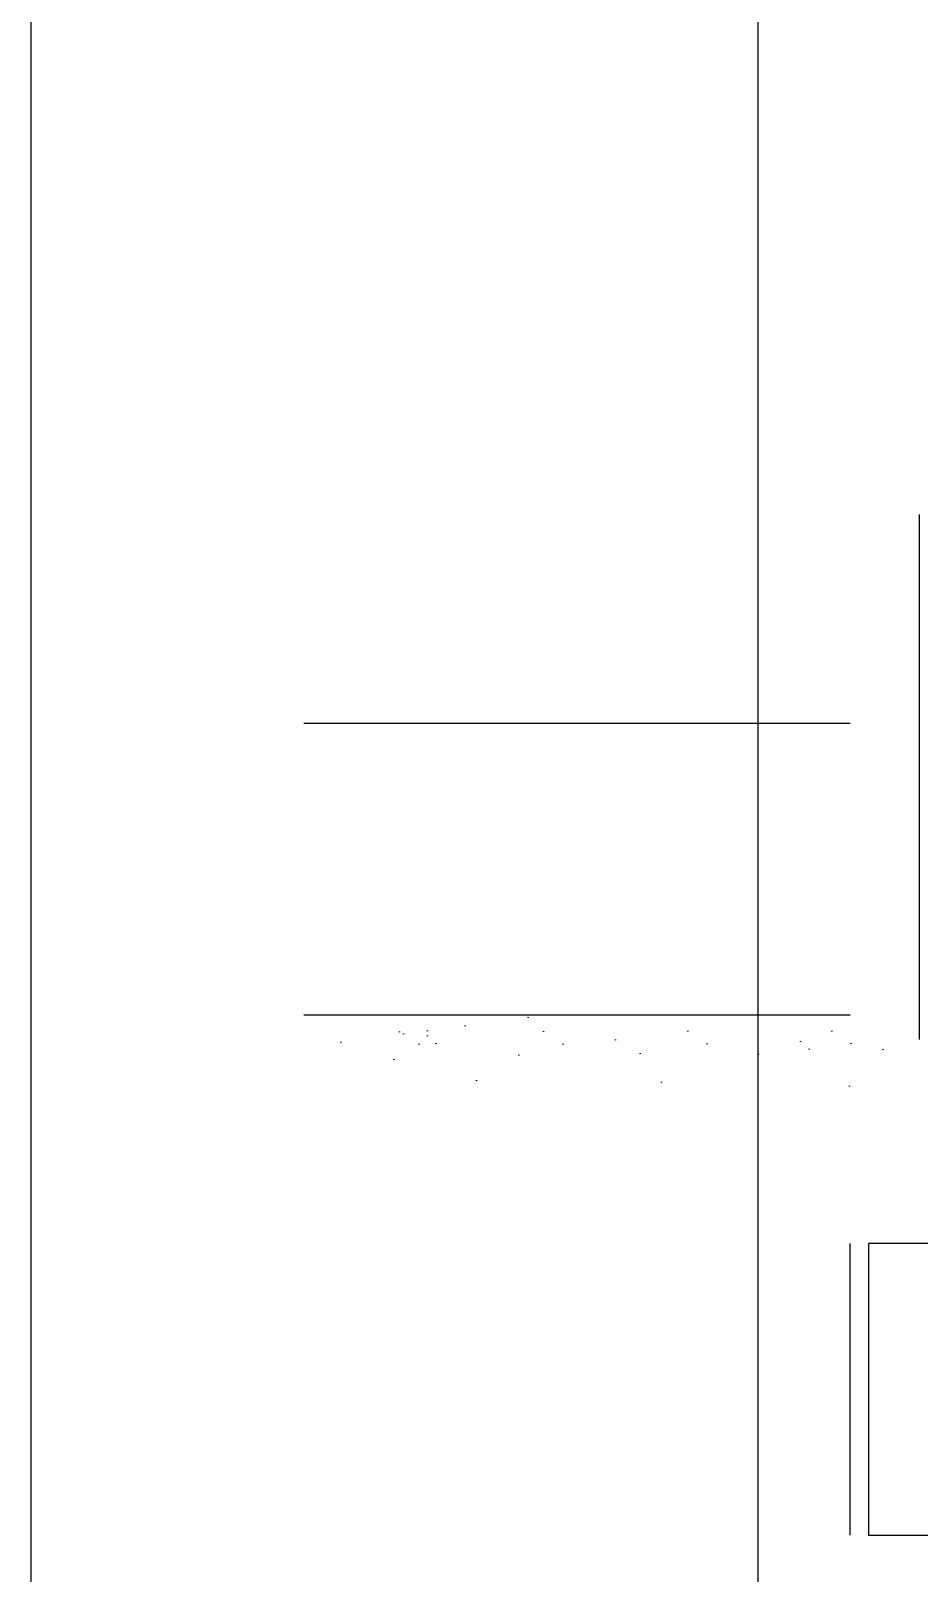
# Model space of a CAD drawing. Header units: millimetres. Extents: x 4694 to 10904, y 3135 to 7625.
# Drawn here: x 4694.4 to 4938.3, y 5928.7 to 6351.8 of the extents above; entities that cross this region are included whole.
import ezdxf

# ---------------------------------------------------------------- set-up
doc = ezdxf.new("R2010")
doc.units = ezdxf.units.MM
doc.header["$LTSCALE"] = 0.1
doc.layers.add('Nekreslit', color=6, linetype='Continuous', plot=False)
doc.layers.add('SRAFY', color=251, linetype='Continuous', lineweight=13)

msp = doc.modelspace()

# ---------------------------------------------------------------- hatches: boundary and pattern name
at = {"layer": 'SRAFY'}
h = msp.add_hatch(dxfattribs=at)
h.set_pattern_fill('AR-SAND', color=256, scale=0.5)
h.set_pattern_definition([(37.5, (-1456.11, 847.175), (-0.800016, 24.47066), [0, -19.304, 0, -21.59, 0, -20.6375]), (7.5, (-1456.11, 847.175), (22.47616, 35.84126), [0, -10.414, 0, -17.399, 0, -6.6675]), (327.5, (-1471.73, 847.175), (39.54962, 0.07186), [0, -6.35, 0, -22.86, 0, -29.845]), (317.5, (-1471.73, 847.175), (38.17782, 11.14647), [0, -3.175, 0, -14.986, 0, -17.145])])
h.paths.add_polyline_path([(4769.34, 6081.83), (4769.34, 6061.88), (5109.87, 6061.83), (5229.84, 6061.67), (5229.84, 6081.83)])
h.paths.add_polyline_path([(5539.34, 6061.49), (5539.34, 6081.83), (5229.84, 6081.83), (5229.84, 6061.67), (5359.84, 6061.49)])

# ---------------------------------------------------------------- linework, layer by layer
at = {"color": 7, "linetype": 'Continuous'}
for p, q in [((4938.28, 6219.1), (4938.28, 6075.1)), ((4919.34, 6161.83), (4769.34, 6161.83)), ((4769.34, 6081.83), (4919.34, 6081.83)), ((4919.34, 5939.1), (4919.34, 6019.1)), ((5074.34, 6019.1), (4924.34, 6019.1)), ((4924.34, 6019.1), (4924.34, 5939.1)), ((4924.34, 5939.1), (5074.34, 5939.1))]:
    msp.add_line(p, q, dxfattribs=at)
msp.add_line((4769.34, 6081.83), (4911.28, 6081.83))
at = {"layer": 'Nekreslit'}
for points in [[(4694.41, 3135.28), (10904.41, 3135.28), (10904.41, 7625.29), (4694.41, 7625.29)], [(4894, 3135.28), (9504.33, 3135.28), (9504.33, 7125.33), (4894, 7125.33)]]:
    msp.add_lwpolyline(points, close=True, dxfattribs=at)

doc.saveas('drawing.dxf')
